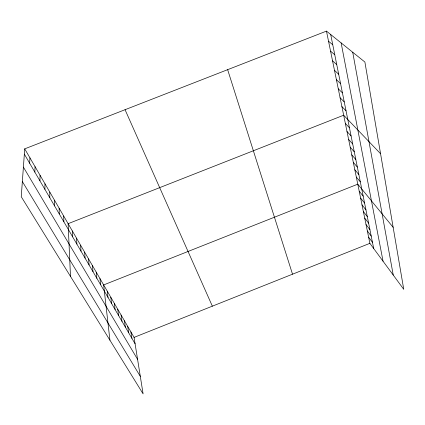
<?xml version="1.0" encoding="UTF-8"?>
<svg xmlns="http://www.w3.org/2000/svg" width="425" height="425" viewBox="0 0 425 425"><rect width="100%" height="100%" fill="white"/><g stroke="black" fill="none" stroke-linecap="round" stroke-linejoin="round"><path stroke-width="0.64" d="M44.917 189.364L44.981 183.786M39.934 180.827L40.072 175.318M34.845 172.114L35.062 166.674M29.649 163.216L29.947 157.856M24.724 148.851L21.25 196.727L143.103 393.885L134.072 337.392L24.724 148.851L326.464 31.115L364.894 62.045L403.75 289.335L369.877 243.339L326.464 31.115M134.072 337.392L369.877 243.339M328.53 41.225L332.759 44.758M330.56 51.133L334.772 54.777M332.547 60.839L336.749 64.595M334.491 70.353L338.683 74.21M336.398 79.682L340.574 83.635M338.268 88.825L342.428 92.868M340.106 97.798L344.25 101.926M341.902 106.59L346.035 110.808M380.566 153.728L343.671 115.223L68.122 223.683L70.492 276.404M345.35 123.441L349.451 127.813M347.002 131.516L351.087 135.957M348.622 139.442L352.697 143.953M350.216 147.231L354.275 151.805M351.783 154.881L355.826 159.513M353.318 162.398L357.345 167.089M354.832 169.782L358.843 174.532M356.315 177.044L360.31 181.847M393.146 227.311L357.776 184.179L103.642 284.931L109.926 340.207M359.21 191.197L363.178 196.095M360.623 198.093L364.57 203.044M362.01 204.882L365.946 209.87M363.375 211.554L367.296 216.585M364.719 218.115L368.618 223.189M366.042 224.575L369.925 229.686M367.343 230.929L371.211 236.077M368.618 237.182L372.475 242.362M22.35 181.555L140.298 376.348M23.396 167.115L137.578 359.348M24.342 154.132L135.092 343.788M125.056 109.703L212.351 306.17M227.641 69.673L292.522 274.194M330.703 34.531L373.718 248.551M341.137 42.925L383.047 261.226M352.729 52.254L393.242 275.065M130.905 331.941L131.899 338.321M127.691 326.395L128.653 332.759M124.424 320.763L125.354 327.112M121.104 315.037L121.996 321.364M117.725 309.214L118.586 315.525M114.293 303.296L115.117 309.581M110.803 297.277L111.589 303.54M107.254 291.157L107.998 297.394M99.971 278.593L100.635 284.777M96.231 272.149L96.852 278.306M92.427 265.593L93.001 271.713M88.559 258.915L89.085 265.003M84.618 252.126L85.096 258.172M80.607 245.209L81.032 251.218M76.521 238.165L76.898 244.131M72.362 230.993L72.68 236.911M63.676 216.012L63.877 221.834M59.139 208.192L59.277 213.961M54.512 200.218L54.586 205.923M49.794 192.084L49.799 197.726"/></g></svg>
